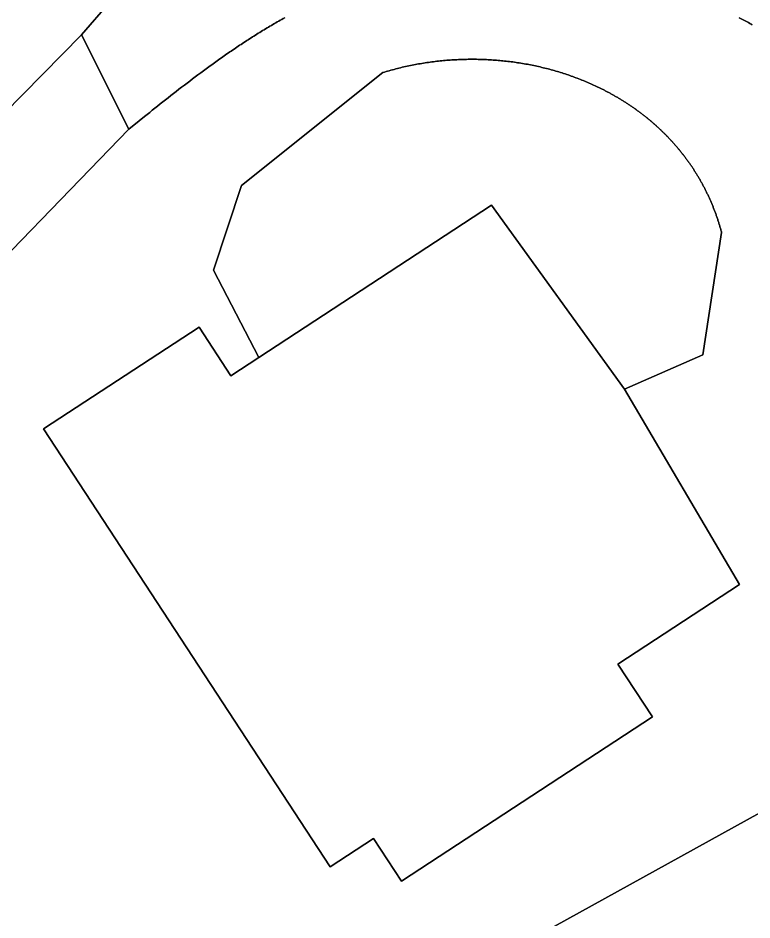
# Model space of a CAD drawing. Header units: millimetres. Extents: x 539514 to 908003, y -69769 to 203909.
# Drawn here: x 838634 to 861364, y 3058 to 30991 of the extents above; entities that cross this region are included whole.
import ezdxf

# ---------------------------------------------------------------- set-up
doc = ezdxf.new("R2010")
doc.units = ezdxf.units.MM
doc.layers.add('CLOSED_AREAS', color=7, linetype='Continuous')
doc.layers.add('REGION_HOLES', color=7, linetype='Continuous')

msp = doc.modelspace()

# ---------------------------------------------------------------- linework, layer by layer
at = {"layer": 'CLOSED_AREAS'}
for points in [[(822531.737, 12104.485), (840603.771, 30468.004), (842352.678, 32508.395)], [(842352.678, 32508.395), (840603.771, 30468.004), (842061.193, 27553.16), (842385.154, 27811.446), (842547.79, 27941.066), (842710.904, 28070.866), (842792.649, 28135.801), (842874.524, 28200.743), (842956.534, 28265.679), (843038.682, 28330.595), (843120.971, 28395.48), (843203.406, 28460.32), (843285.99, 28525.102), (843368.726, 28589.813), (843451.619, 28654.441), (843534.673, 28718.972), (843617.89, 28783.394), (843701.275, 28847.695), (843784.832, 28911.86), (843868.563, 28975.878), (843952.474, 29039.735), (844036.567, 29103.418), (844120.847, 29166.916), (844205.316, 29230.214), (844289.98, 29293.3), (844332.385, 29324.759), (844374.84, 29356.161), (844417.346, 29387.503), (844459.903, 29418.784), (844502.51, 29450.003), (844545.17, 29481.157), (844587.881, 29512.245), (844630.646, 29543.266), (844673.463, 29574.218), (844716.334, 29605.099), (844759.259, 29635.908), (844802.238, 29666.643), (844845.272, 29697.302), (844888.362, 29727.884), (844931.508, 29758.388), (844974.71, 29788.811), (845017.969, 29819.152), (845061.285, 29849.41), (845104.659, 29879.583), (845148.091, 29909.669), (845191.582, 29939.666), (845235.132, 29969.573), (845278.742, 29999.389), (845322.412, 30029.112), (845366.142, 30058.74), (845409.933, 30088.271), (845453.786, 30117.705), (845497.701, 30147.039), (845541.678, 30176.271), (845585.718, 30205.401), (845629.821, 30234.427), (845673.989, 30263.346), (845718.22, 30292.158), (845762.516, 30320.86), (845806.878, 30349.451), (845851.305, 30377.93), (845895.798, 30406.295), (845940.358, 30434.545), (845984.985, 30462.677), (846029.679, 30490.69), (846074.442, 30518.582), (846119.273, 30546.353), (846164.172, 30573.999), (846209.142, 30601.521), (846254.181, 30628.915), (846299.29, 30656.181), (846344.471, 30683.317), (846389.722, 30710.321), (846435.045, 30737.191), (846480.441, 30763.927), (846525.909, 30790.526), (846571.45, 30816.987), (846617.065, 30843.308), (846662.754, 30869.487), (846708.517, 30895.524), (846754.355, 30921.416), (846800.269, 30947.162), (846846.259, 30972.759), (846892.325, 30998.208)], [(846892.325, 30998.208), (846846.259, 30972.759), (846800.269, 30947.162), (846754.355, 30921.416), (846708.517, 30895.524), (846662.754, 30869.487), (846617.065, 30843.308), (846571.45, 30816.987), (846525.909, 30790.526), (846480.441, 30763.927), (846435.045, 30737.191), (846389.722, 30710.321), (846344.471, 30683.317), (846299.29, 30656.181), (846254.181, 30628.915), (846209.142, 30601.521), (846164.172, 30573.999), (846119.273, 30546.353), (846074.442, 30518.582), (846029.679, 30490.69), (845984.985, 30462.677), (845940.358, 30434.545), (845895.798, 30406.295), (845851.305, 30377.93), (845806.878, 30349.451), (845762.516, 30320.86), (845718.22, 30292.158), (845673.989, 30263.346), (845629.821, 30234.427), (845585.718, 30205.401), (845541.678, 30176.271), (845497.701, 30147.039), (845453.786, 30117.705), (845409.933, 30088.271), (845366.142, 30058.74), (845322.412, 30029.112), (845278.742, 29999.389), (845235.132, 29969.573), (845191.582, 29939.666), (845148.091, 29909.669), (845104.659, 29879.583), (845061.285, 29849.41), (845017.969, 29819.152), (844974.71, 29788.811), (844931.508, 29758.388), (844888.362, 29727.884), (844845.272, 29697.302), (844802.238, 29666.643), (844759.259, 29635.908), (844716.334, 29605.099), (844673.463, 29574.218), (844630.646, 29543.266), (844587.881, 29512.245), (844545.17, 29481.157), (844502.51, 29450.003), (844459.903, 29418.784), (844417.346, 29387.503), (844374.84, 29356.161), (844332.385, 29324.759), (844289.98, 29293.3), (844205.316, 29230.214), (844120.847, 29166.916), (844036.567, 29103.418), (843952.474, 29039.735), (843868.563, 28975.878), (843784.832, 28911.86), (843701.275, 28847.695), (843617.89, 28783.394), (843534.673, 28718.972), (843451.619, 28654.441), (843368.726, 28589.813), (843285.99, 28525.102), (843203.406, 28460.32), (843120.971, 28395.48), (843038.682, 28330.595), (842956.534, 28265.679), (842874.524, 28200.743), (842792.649, 28135.801), (842710.904, 28070.866), (842547.79, 27941.066), (842385.154, 27811.446), (842061.193, 27553.16), (824863.612, 9772.61)], [(860972.414, 31001.697), (861012.976, 30980.159), (861053.481, 30958.502), (861093.93, 30936.726), (861134.323, 30914.83), (861174.659, 30892.815), (861214.938, 30870.681), (861255.159, 30848.428), (861295.323, 30826.056), (861335.428, 30803.566), (861375.475, 30780.957)], [(861375.475, 30780.957), (861335.428, 30803.566), (861295.323, 30826.056), (861255.159, 30848.428), (861214.938, 30870.681), (861174.659, 30892.815), (861134.323, 30914.83), (861093.93, 30936.726), (861053.481, 30958.502), (861012.976, 30980.159), (860972.414, 31001.697)], [(889573.155, 20266.049), (864505.494, 6857.766), (862780.878, 7027.798), (837688.927, -6842.002)], [(837688.927, -6842.002), (862780.878, 7027.798)]]:
    msp.add_lwpolyline(points, dxfattribs=at)
for points in [[(840603.771, 30468.004), (822531.737, 12104.485), (824863.612, 9772.61), (842061.193, 27553.16)], [(846093.109, 20478.185), (853298.394, 25192.25), (857420.776, 19497.656), (859841.743, 20557.534), (860424.712, 24346.831), (860417.717, 24372.789), (860410.633, 24398.687), (860403.461, 24424.525), (860396.2, 24450.303), (860388.852, 24476.022), (860381.416, 24501.68), (860373.893, 24527.278), (860366.282, 24552.817), (860358.584, 24578.295), (860350.8, 24603.714), (860342.928, 24629.072), (860334.971, 24654.371), (860326.927, 24679.609), (860318.797, 24704.787), (860310.581, 24729.905), (860302.28, 24754.963), (860293.893, 24779.961), (860285.422, 24804.898), (860276.865, 24829.775), (860268.223, 24854.592), (860259.497, 24879.349), (860250.687, 24904.046), (860241.792, 24928.682), (860232.814, 24953.258), (860223.752, 24977.773), (860214.606, 25002.228), (860205.377, 25026.623), (860196.066, 25050.957), (860186.671, 25075.231), (860177.193, 25099.444), (860167.633, 25123.597), (860157.991, 25147.69), (860148.267, 25171.721), (860138.461, 25195.693), (860128.574, 25219.603), (860118.605, 25243.453), (860108.555, 25267.243), (860098.424, 25290.971), (860088.212, 25314.64), (860077.919, 25338.247), (860067.547, 25361.794), (860057.094, 25385.279), (860046.561, 25408.705), (860035.949, 25432.069), (860025.257, 25455.372), (860014.486, 25478.615), (860003.635, 25501.797), (859992.706, 25524.918), (859981.698, 25547.978), (859970.612, 25570.977), (859959.447, 25593.915), (859948.205, 25616.792), (859936.884, 25639.609), (859925.486, 25662.364), (859914.011, 25685.058), (859902.458, 25707.691), (859890.829, 25730.263), (859879.122, 25752.774), (859867.339, 25775.223), (859855.48, 25797.612), (859843.545, 25819.939), (859831.534, 25842.205), (859819.446, 25864.41), (859807.284, 25886.554), (859795.046, 25908.637), (859782.733, 25930.658), (859770.345, 25952.618), (859757.883, 25974.516), (859745.346, 25996.353), (859732.735, 26018.129), (859720.049, 26039.843), (859707.29, 26061.496), (859694.458, 26083.087), (859681.552, 26104.617), (859668.572, 26126.086), (859655.52, 26147.493), (859642.395, 26168.838), (859629.197, 26190.122), (859615.927, 26211.344), (859602.585, 26232.505), (859589.171, 26253.604), (859575.685, 26274.641), (859562.128, 26295.617), (859548.499, 26316.531), (859534.799, 26337.383), (859521.029, 26358.173), (859507.187, 26378.902), (859493.276, 26399.569), (859479.294, 26420.174), (859465.241, 26440.717), (859451.119, 26461.198), (859436.928, 26481.618), (859422.667, 26501.975), (859408.337, 26522.271), (859393.937, 26542.505), (859379.469, 26562.676), (859364.933, 26582.786), (859350.328, 26602.834), (859335.655, 26622.819), (859320.914, 26642.743), (859306.105, 26662.604), (859291.228, 26682.403), (859276.285, 26702.141), (859261.274, 26721.816), (859246.196, 26741.428), (859231.052, 26760.979), (859215.841, 26780.467), (859200.564, 26799.894), (859185.221, 26819.257), (859169.812, 26838.559), (859154.337, 26857.798), (859138.797, 26876.975), (859123.191, 26896.09), (859107.521, 26915.142), (859091.786, 26934.131), (859075.986, 26953.059), (859060.122, 26971.924), (859044.194, 26990.726), (859028.201, 27009.466), (859012.145, 27028.143), (858996.026, 27046.758), (858979.843, 27065.31), (858963.597, 27083.799), (858947.288, 27102.226), (858930.916, 27120.591), (858914.482, 27138.892), (858897.986, 27157.131), (858881.427, 27175.308), (858864.807, 27193.421), (858848.125, 27211.472), (858831.381, 27229.46), (858814.577, 27247.385), (858797.711, 27265.247), (858780.784, 27283.047), (858763.797, 27300.783), (858746.75, 27318.457), (858729.642, 27336.068), (858712.474, 27353.616), (858695.247, 27371.101), (858677.96, 27388.523), (858660.614, 27405.882), (858643.208, 27423.177), (858625.744, 27440.41), (858608.22, 27457.58), (858590.639, 27474.687), (858572.999, 27491.73), (858555.301, 27508.711), (858537.545, 27525.628), (858519.732, 27542.482), (858501.861, 27559.273), (858483.932, 27576), (858465.947, 27592.665), (858447.905, 27609.266), (858429.806, 27625.803), (858411.651, 27642.278), (858393.44, 27658.689), (858375.172, 27675.036), (858356.849, 27691.321), (858338.471, 27707.542), (858320.037, 27723.699), (858301.548, 27739.793), (858283.003, 27755.823), (858264.405, 27771.79), (858245.751, 27787.694), (858227.044, 27803.534), (858208.282, 27819.31), (858189.466, 27835.023), (858170.597, 27850.672), (858151.674, 27866.257), (858132.698, 27881.779), (858113.669, 27897.237), (858094.587, 27912.631), (858075.453, 27927.962), (858056.266, 27943.229), (858037.027, 27958.432), (858017.736, 27973.571), (857998.393, 27988.646), (857978.998, 28003.658), (857959.552, 28018.606), (857940.055, 28033.489), (857920.507, 28048.309), (857900.909, 28063.065), (857881.259, 28077.757), (857861.56, 28092.385), (857841.81, 28106.949), (857822.011, 28121.449), (857802.161, 28135.885), (857782.263, 28150.256), (857762.315, 28164.564), (857742.318, 28178.808), (857722.272, 28192.987), (857702.177, 28207.102), (857682.034, 28221.153), (857661.843, 28235.14), (857641.604, 28249.062), (857621.317, 28262.921), (857600.983, 28276.715), (857580.601, 28290.444), (857560.172, 28304.11), (857539.695, 28317.711), (857519.173, 28331.247), (857498.603, 28344.72), (857477.988, 28358.127), (857457.326, 28371.471), (857436.618, 28384.75), (857415.865, 28397.964), (857395.066, 28411.114), (857374.222, 28424.199), (857353.332, 28437.22), (857332.398, 28450.176), (857311.42, 28463.068), (857290.396, 28475.895), (857269.329, 28488.657), (857248.218, 28501.354), (857227.062, 28513.987), (857205.864, 28526.556), (857184.621, 28539.059), (857163.336, 28551.498), (857142.008, 28563.872), (857120.637, 28576.181), (857099.223, 28588.425), (857077.767, 28600.604), (857056.269, 28612.719), (857034.729, 28624.768), (857013.147, 28636.753), (856991.524, 28648.673), (856969.859, 28660.527), (856948.153, 28672.317), (856926.407, 28684.042), (856904.62, 28695.701), (856882.792, 28707.296), (856860.924, 28718.826), (856839.016, 28730.29), (856817.069, 28741.689), (856795.081, 28753.023), (856773.055, 28764.292), (856750.989, 28775.496), (856728.884, 28786.635), (856706.74, 28797.708), (856684.558, 28808.716), (856662.338, 28819.659), (856640.079, 28830.536), (856617.782, 28841.348), (856595.448, 28852.095), (856573.076, 28862.776), (856550.667, 28873.392), (856505.737, 28894.428), (856460.661, 28915.201), (856415.44, 28935.713), (856370.076, 28955.962), (856324.57, 28975.949), (856278.924, 28995.673), (856233.14, 29015.134), (856187.219, 29034.332), (856141.163, 29053.268), (856094.974, 29071.939), (856048.653, 29090.348), (856002.203, 29108.492), (855955.624, 29126.373), (855908.919, 29143.989), (855862.089, 29161.341), (855815.136, 29178.429), (855768.061, 29195.252), (855720.866, 29211.811), (855673.554, 29228.104), (855626.125, 29244.132), (855578.581, 29259.895), (855530.924, 29275.392), (855483.155, 29290.623), (855435.277, 29305.589), (855387.291, 29320.288), (855339.198, 29334.721), (855291.001, 29348.888), (855242.701, 29362.788), (855194.299, 29376.421), (855145.798, 29389.787), (855097.199, 29402.886), (855048.503, 29415.717), (854999.713, 29428.281), (854950.83, 29440.577), (854901.856, 29452.606), (854852.792, 29464.366), (854803.64, 29475.858), (854754.402, 29487.081), (854705.08, 29498.036), (854655.674, 29508.722), (854606.188, 29519.138), (854556.622, 29529.286), (854506.978, 29539.164), (854457.258, 29548.773), (854407.463, 29558.112), (854357.596, 29567.181), (854307.658, 29575.979), (854257.65, 29584.508), (854207.574, 29592.766), (854157.433, 29600.753), (854107.227, 29608.469), (854056.958, 29615.915), (854006.628, 29623.089), (853956.239, 29629.992), (853905.792, 29636.623), (853855.29, 29642.982), (853804.733, 29649.07), (853754.123, 29654.885), (853703.463, 29660.428), (853652.753, 29665.699), (853601.995, 29670.696), (853551.192, 29675.421), (853500.344, 29679.873), (853449.454, 29684.052), (853398.523, 29687.957), (853347.553, 29691.589), (853296.545, 29694.946), (853245.502, 29698.03), (853194.424, 29700.84), (853143.314, 29703.375), (853092.173, 29705.636), (853041.003, 29707.622), (852989.805, 29709.334), (852938.582, 29710.77), (852887.335, 29711.931), (852836.065, 29712.816), (852784.775, 29713.426), (852733.465, 29713.76), (852682.138, 29713.819), (852630.796, 29713.601), (852579.439, 29713.106), (852528.07, 29712.335), (852476.691, 29711.288), (852425.303, 29709.963), (852373.907, 29708.362), (852322.506, 29706.483), (852271.1, 29704.327), (852219.693, 29701.893), (852168.285, 29699.181), (852116.878, 29696.192), (852065.474, 29692.924), (852014.074, 29689.378), (851962.681, 29685.553), (851911.295, 29681.45), (851859.919, 29677.067), (851808.554, 29672.406), (851757.202, 29667.465), (851705.865, 29662.245), (851654.543, 29656.745), (851603.24, 29650.966), (851551.956, 29644.906), (851500.694, 29638.566), (851449.454, 29631.946), (851398.239, 29625.045), (851347.051, 29617.864), (851295.89, 29610.402), (851244.759, 29602.658), (851193.66, 29594.634), (851142.593, 29586.328), (851091.562, 29577.74), (851040.566, 29568.87), (850989.609, 29559.719), (850938.691, 29550.285), (850887.815, 29540.568), (850836.982, 29530.57), (850786.194, 29520.288), (850735.452, 29509.724), (850684.758, 29498.876), (850634.114, 29487.746), (850583.522, 29476.331), (850532.983, 29464.633), (850482.499, 29452.652), (850432.071, 29440.386), (850381.701, 29427.836), (850331.392, 29415.001), (850281.144, 29401.882), (850230.959, 29388.479), (850180.839, 29374.79), (850130.786, 29360.816), (850080.801, 29346.557), (850030.886, 29332.013), (849981.043, 29317.183), (849931.273, 29302.067), (845559.006, 25804.253), (844684.553, 23180.894)], [(857420.776, 19497.656), (853298.394, 25192.25), (846093.109, 20478.185), (845228.277, 19912.368), (844243.415, 21417.696), (839426.8, 18266.421), (848302.275, 4700.563), (849646.938, 5580.31), (850510.688, 4260.097), (858282.098, 9344.549), (857211.974, 10980.197), (860982.634, 13447.155)]]:
    msp.add_lwpolyline(points, close=True, dxfattribs=at)
at = {"layer": 'REGION_HOLES'}
msp.add_lwpolyline([(844684.553, 23180.894), (845559.006, 25804.253), (849931.273, 29302.067), (849981.043, 29317.183), (850030.886, 29332.013), (850080.801, 29346.557), (850130.786, 29360.816), (850180.839, 29374.79), (850230.959, 29388.479), (850281.144, 29401.882), (850331.392, 29415.001), (850381.701, 29427.836), (850432.071, 29440.386), (850482.499, 29452.652), (850532.983, 29464.633), (850583.522, 29476.331), (850634.114, 29487.746), (850684.758, 29498.876), (850735.452, 29509.724), (850786.194, 29520.288), (850836.982, 29530.57), (850887.815, 29540.568), (850938.691, 29550.285), (850989.609, 29559.719), (851040.566, 29568.87), (851091.562, 29577.74), (851142.593, 29586.328), (851193.66, 29594.634), (851244.759, 29602.658), (851295.89, 29610.402), (851347.051, 29617.864), (851398.239, 29625.045), (851449.454, 29631.946), (851500.694, 29638.566), (851551.956, 29644.906), (851603.24, 29650.966), (851654.543, 29656.745), (851705.865, 29662.245), (851757.202, 29667.465), (851808.554, 29672.406), (851859.919, 29677.067), (851911.295, 29681.45), (851962.681, 29685.553), (852014.074, 29689.378), (852065.474, 29692.924), (852116.878, 29696.192), (852168.285, 29699.181), (852219.693, 29701.893), (852271.1, 29704.327), (852322.506, 29706.483), (852373.907, 29708.362), (852425.303, 29709.963), (852476.691, 29711.288), (852528.07, 29712.335), (852579.439, 29713.106), (852630.796, 29713.601), (852682.138, 29713.819), (852733.465, 29713.76), (852784.775, 29713.426), (852836.065, 29712.816), (852887.335, 29711.931), (852938.582, 29710.77), (852989.805, 29709.334), (853041.003, 29707.622), (853092.173, 29705.636), (853143.314, 29703.375), (853194.424, 29700.84), (853245.502, 29698.03), (853296.545, 29694.946), (853347.553, 29691.589), (853398.523, 29687.957), (853449.454, 29684.052), (853500.344, 29679.873), (853551.192, 29675.421), (853601.995, 29670.696), (853652.753, 29665.699), (853703.463, 29660.428), (853754.123, 29654.885), (853804.733, 29649.07), (853855.29, 29642.982), (853905.792, 29636.623), (853956.239, 29629.992), (854006.628, 29623.089), (854056.958, 29615.915), (854107.227, 29608.469), (854157.433, 29600.753), (854207.574, 29592.766), (854257.65, 29584.508), (854307.658, 29575.979), (854357.596, 29567.181), (854407.463, 29558.112), (854457.258, 29548.773), (854506.978, 29539.164), (854556.622, 29529.286), (854606.188, 29519.138), (854655.674, 29508.722), (854705.08, 29498.036), (854754.402, 29487.081), (854803.64, 29475.858), (854852.792, 29464.366), (854901.856, 29452.606), (854950.83, 29440.577), (854999.713, 29428.281), (855048.503, 29415.717), (855097.199, 29402.886), (855145.798, 29389.787), (855194.299, 29376.421), (855242.701, 29362.788), (855291.001, 29348.888), (855339.198, 29334.721), (855387.291, 29320.288), (855435.277, 29305.589), (855483.155, 29290.623), (855530.924, 29275.392), (855578.581, 29259.895), (855626.125, 29244.132), (855673.554, 29228.104), (855720.866, 29211.811), (855768.061, 29195.252), (855815.136, 29178.429), (855862.089, 29161.341), (855908.919, 29143.989), (855955.624, 29126.373), (856002.203, 29108.492), (856048.653, 29090.348), (856094.974, 29071.939), (856141.163, 29053.268), (856187.219, 29034.332), (856233.14, 29015.134), (856278.924, 28995.673), (856324.57, 28975.949), (856370.076, 28955.962), (856415.44, 28935.713), (856460.661, 28915.201), (856505.737, 28894.428), (856550.667, 28873.392), (856573.076, 28862.776), (856595.448, 28852.095), (856617.782, 28841.348), (856640.079, 28830.536), (856662.338, 28819.659), (856684.558, 28808.716), (856706.74, 28797.708), (856728.884, 28786.635), (856750.989, 28775.496), (856773.055, 28764.292), (856795.081, 28753.023), (856817.069, 28741.689), (856839.016, 28730.29), (856860.924, 28718.826), (856882.792, 28707.296), (856904.62, 28695.701), (856926.407, 28684.042), (856948.153, 28672.317), (856969.859, 28660.527), (856991.524, 28648.673), (857013.147, 28636.753), (857034.729, 28624.768), (857056.269, 28612.719), (857077.767, 28600.604), (857099.223, 28588.425), (857120.637, 28576.181), (857142.008, 28563.872), (857163.336, 28551.498), (857184.621, 28539.059), (857205.864, 28526.556), (857227.062, 28513.987), (857248.218, 28501.354), (857269.329, 28488.657), (857290.396, 28475.895), (857311.42, 28463.068), (857332.398, 28450.176), (857353.332, 28437.22), (857374.222, 28424.199), (857395.066, 28411.114), (857415.865, 28397.964), (857436.618, 28384.75), (857457.326, 28371.471), (857477.988, 28358.127), (857498.603, 28344.72), (857519.173, 28331.247), (857539.695, 28317.711), (857560.172, 28304.11), (857580.601, 28290.444), (857600.983, 28276.715), (857621.317, 28262.921), (857641.604, 28249.062), (857661.843, 28235.14), (857682.034, 28221.153), (857702.177, 28207.102), (857722.272, 28192.987), (857742.318, 28178.808), (857762.315, 28164.564), (857782.263, 28150.256), (857802.161, 28135.885), (857822.011, 28121.449), (857841.81, 28106.949), (857861.56, 28092.385), (857881.259, 28077.757), (857900.909, 28063.065), (857920.507, 28048.309), (857940.055, 28033.489), (857959.552, 28018.606), (857978.998, 28003.658), (857998.393, 27988.646), (858017.736, 27973.571), (858037.027, 27958.432), (858056.266, 27943.229), (858075.453, 27927.962), (858094.587, 27912.631), (858113.669, 27897.237), (858132.698, 27881.779), (858151.674, 27866.257), (858170.597, 27850.672), (858189.466, 27835.023), (858208.282, 27819.31), (858227.044, 27803.534), (858245.751, 27787.694), (858264.405, 27771.79), (858283.003, 27755.823), (858301.548, 27739.793), (858320.037, 27723.699), (858338.471, 27707.542), (858356.849, 27691.321), (858375.172, 27675.036), (858393.44, 27658.689), (858411.651, 27642.278), (858429.806, 27625.803), (858447.905, 27609.266), (858465.947, 27592.665), (858483.932, 27576), (858501.861, 27559.273), (858519.732, 27542.482), (858537.545, 27525.628), (858555.301, 27508.711), (858572.999, 27491.73), (858590.639, 27474.687), (858608.22, 27457.58), (858625.744, 27440.41), (858643.208, 27423.177), (858660.614, 27405.882), (858677.96, 27388.523), (858695.247, 27371.101), (858712.474, 27353.616), (858729.642, 27336.068), (858746.75, 27318.457), (858763.797, 27300.783), (858780.784, 27283.047), (858797.711, 27265.247), (858814.577, 27247.385), (858831.381, 27229.46), (858848.125, 27211.472), (858864.807, 27193.421), (858881.427, 27175.308), (858897.986, 27157.131), (858914.482, 27138.892), (858930.916, 27120.591), (858947.288, 27102.226), (858963.597, 27083.799), (858979.843, 27065.31), (858996.026, 27046.758), (859012.145, 27028.143), (859028.201, 27009.466), (859044.194, 26990.726), (859060.122, 26971.924), (859075.986, 26953.059), (859091.786, 26934.131), (859107.521, 26915.142), (859123.191, 26896.09), (859138.797, 26876.975), (859154.337, 26857.798), (859169.812, 26838.559), (859185.221, 26819.257), (859200.564, 26799.894), (859215.841, 26780.467), (859231.052, 26760.979), (859246.196, 26741.428), (859261.274, 26721.816), (859276.285, 26702.141), (859291.228, 26682.403), (859306.105, 26662.604), (859320.914, 26642.743), (859335.655, 26622.819), (859350.328, 26602.834), (859364.933, 26582.786), (859379.469, 26562.676), (859393.937, 26542.505), (859408.337, 26522.271), (859422.667, 26501.975), (859436.928, 26481.618), (859451.119, 26461.198), (859465.241, 26440.717), (859479.294, 26420.174), (859493.276, 26399.569), (859507.187, 26378.902), (859521.029, 26358.173), (859534.799, 26337.383), (859548.499, 26316.531), (859562.128, 26295.617), (859575.685, 26274.641), (859589.171, 26253.604), (859602.585, 26232.505), (859615.927, 26211.344), (859629.197, 26190.122), (859642.395, 26168.838), (859655.52, 26147.493), (859668.572, 26126.086), (859681.552, 26104.617), (859694.458, 26083.087), (859707.29, 26061.496), (859720.049, 26039.843), (859732.735, 26018.129), (859745.346, 25996.353), (859757.883, 25974.516), (859770.345, 25952.618), (859782.733, 25930.658), (859795.046, 25908.637), (859807.284, 25886.554), (859819.446, 25864.41), (859831.534, 25842.205), (859843.545, 25819.939), (859855.48, 25797.612), (859867.339, 25775.223), (859879.122, 25752.774), (859890.829, 25730.263), (859902.458, 25707.691), (859914.011, 25685.058), (859925.486, 25662.364), (859936.884, 25639.609), (859948.205, 25616.792), (859959.447, 25593.915), (859970.612, 25570.977), (859981.698, 25547.978), (859992.706, 25524.918), (860003.635, 25501.797), (860014.486, 25478.615), (860025.257, 25455.372), (860035.949, 25432.069), (860046.561, 25408.705), (860057.094, 25385.279), (860067.547, 25361.794), (860077.919, 25338.247), (860088.212, 25314.64), (860098.424, 25290.971), (860108.555, 25267.243), (860118.605, 25243.453), (860128.574, 25219.603), (860138.461, 25195.693), (860148.267, 25171.721), (860157.991, 25147.69), (860167.633, 25123.597), (860177.193, 25099.444), (860186.671, 25075.231), (860196.066, 25050.957), (860205.377, 25026.623), (860214.606, 25002.228), (860223.752, 24977.773), (860232.814, 24953.258), (860241.792, 24928.682), (860250.687, 24904.046), (860259.497, 24879.349), (860268.223, 24854.592), (860276.865, 24829.775), (860285.422, 24804.898), (860293.893, 24779.961), (860302.28, 24754.963), (860310.581, 24729.905), (860318.797, 24704.787), (860326.927, 24679.609), (860334.971, 24654.371), (860342.928, 24629.072), (860350.8, 24603.714), (860358.584, 24578.295), (860366.282, 24552.817), (860373.893, 24527.278), (860381.416, 24501.68), (860388.852, 24476.022), (860396.2, 24450.303), (860403.461, 24424.525), (860410.633, 24398.687), (860417.717, 24372.789), (860424.712, 24346.831), (859841.743, 20557.534), (857420.776, 19497.656), (860982.634, 13447.155), (857211.974, 10980.197), (858282.098, 9344.549), (850510.688, 4260.097), (849646.938, 5580.31), (848302.275, 4700.563), (839426.8, 18266.421), (844243.415, 21417.696), (845228.277, 19912.368), (846093.109, 20478.185)], close=True, dxfattribs=at)

doc.saveas('drawing.dxf')
